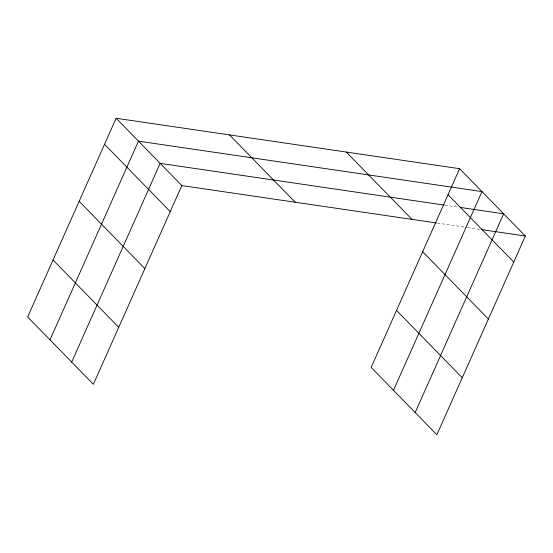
<?xml version="1.0" encoding="UTF-8"?>
<svg xmlns="http://www.w3.org/2000/svg" width="553" height="553" viewBox="0 0 553 553"><rect width="100%" height="100%" fill="white"/><g stroke="black" fill="none" stroke-linecap="round" stroke-linejoin="round"><path stroke-width="0.41" stroke-dasharray="2.77 2.07" d="M444.889 205.17L458.319 207.147M437.181 223.073L466.573 227.394M467.409 227.518L480.011 229.364"/><path stroke-width="0.83" d="M116.13 118.259L27.65 316.98L93.367 384.307L181.847 185.587L116.13 118.259L459.633 168.693L525.35 236.02L436.87 434.741L371.153 367.413L459.633 168.693M49.998 339.874L138.471 141.146L481.974 191.58L393.501 390.307M71.683 362.091L160.156 163.37L444.045 205.052M415.185 412.524L503.665 213.804L459.999 207.389M181.847 185.587L436.345 222.956M481.684 229.613L525.35 236.02M448.034 194.732L513.758 262.06M346.275 152.047L411.992 219.375M422.665 251.712L488.382 319.046M229.481 134.897L295.205 202.232M396.522 310.427L462.246 377.754M104.531 144.298L170.255 211.626M79.162 201.278L144.879 268.613M53.019 259.993L118.743 327.321"/></g></svg>
